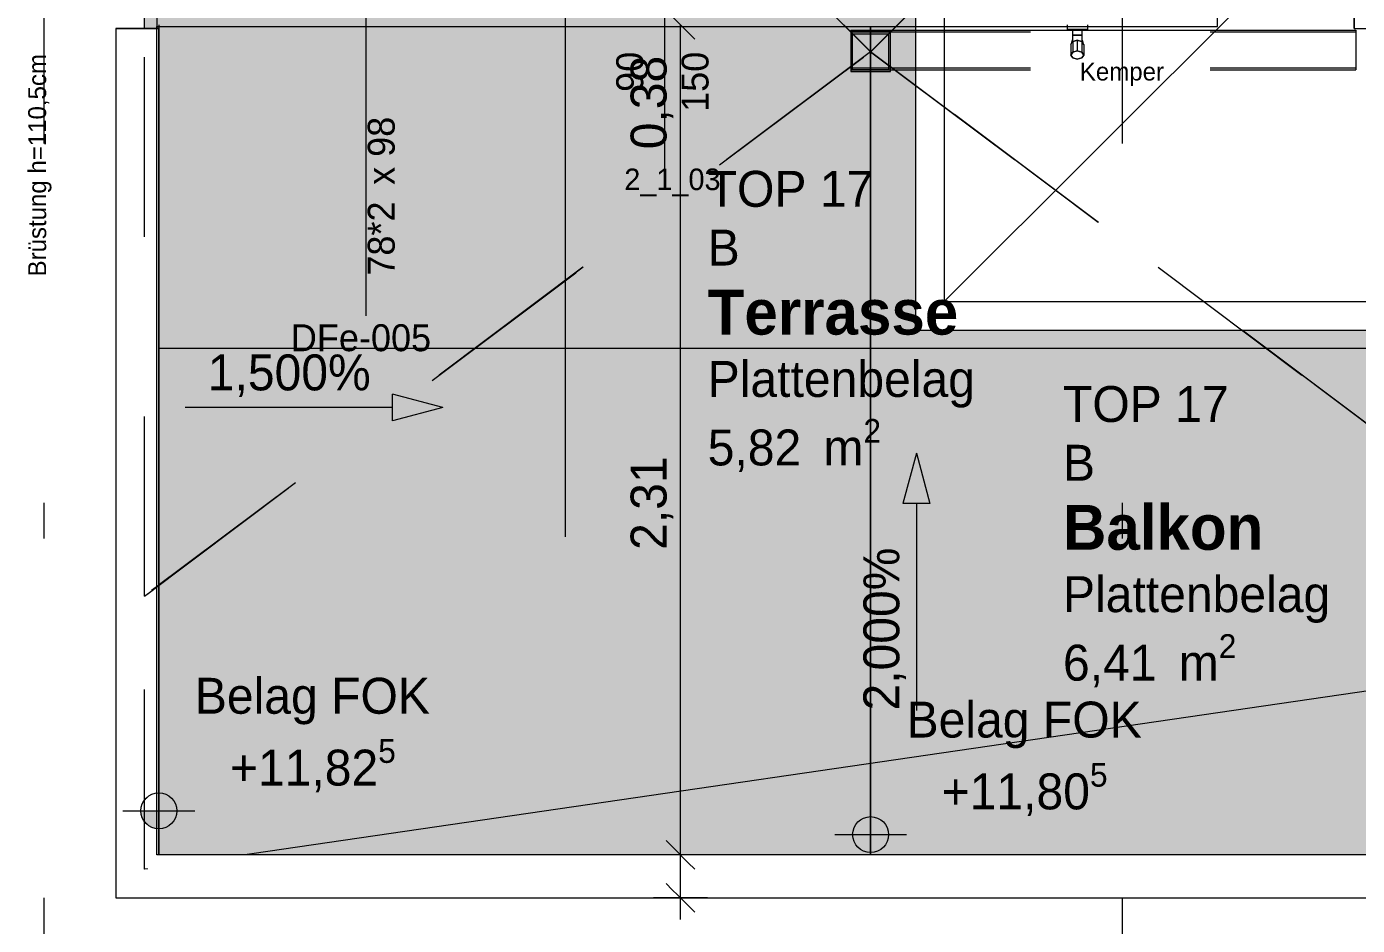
# Model space of a CAD drawing. Header units: metres. Extents: x -3 to 171, y -23 to 41.
# Drawn here: x 2.952 to 6.654, y -17.576 to -15.075 of the extents above; entities that cross this region are included whole.
import ezdxf

# ---------------------------------------------------------------- set-up
doc = ezdxf.new("R2010")
doc.units = ezdxf.units.M
doc.header["$MEASUREMENT"] = 0
doc.set_wipeout_variables(frame=1)
for name, pattern in [('Achse', [0.004, 0.002, -0.001, 0, -0.001]), ('Schnittlinie', [0.006, 0.003, -0.0015, 0, -0.0015]), ('Untersicht', [0.001, 0.0005, -0.0005]), ('Wipeout_Contour', [1, 0, -1])]:
    doc.linetypes.add(name, pattern=pattern)
for name, color, linetype in [('4._1.DG PP STG1_1_000 Achsraster', 7, 'Continuous'), ('4._1.DG PP STG1_1_140 Brüstung', 7, 'Continuous'), ('4._1.DG PP STG1_1_210 Decke', 7, 'Continuous'), ('4._1.DG PP STG1_1_220 Bodenaufbau - Außen_ Gefälle', 7, 'Continuous'), ('4._1.DG PP STG1_1_221 Bodenaufbau - Abdichtung', 7, 'Continuous'), ('4._1.DG PP STG1_1_221 Bodenaufbau - Terrassenbelag', 7, 'Continuous'), ('4._1.DG PP STG1_1_325 Dachfenster', 7, 'Continuous'), ('4._1.DG PP STG1_1_520 Fixeinbauten', 7, 'Continuous'), ('4._1.DG PP STG1_1_611 Entwässerung', 7, 'Continuous'), ('4._1.DG PP STG1_1_810 Raum', 7, 'Continuous'), ('4._1.DG PP STG1_1_815 Raumbegrenzung', 7, 'Continuous'), ('4._1.DG PP STG1_1_851 Marker Schnitt', 7, 'Continuous'), ('4._1.DG PP STG1_1_915 Allgemein Beschriftung.x', 7, 'Continuous'), ('4._1.DG PP STG1_1_950 Polierplan Bemaßung', 7, 'Continuous'), ('4._1.DG PP STG1_1_Neubau_140 Geländer transparent', 7, 'Continuous')]:
    doc.layers.add(name, color=color, linetype=linetype)
doc.styles.add('ERSTELLTER_STIL_2', font='')
doc.styles.add('ERSTELLTER_STIL_6', font='')
doc.styles.get('ERSTELLTER_STIL_2').set_extended_font_data('Eurostile')
doc.styles.get('ERSTELLTER_STIL_6').set_extended_font_data('Eurostile', bold=True)

msp = doc.modelspace()

# ---------------------------------------------------------------- hatches: boundary and pattern name
at = {"layer": '4._1.DG PP STG1_1_210 Decke', "linetype": 'Continuous', "lineweight": 0, "true_color": 0x060c00}
msp.add_hatch(color=98, dxfattribs=at).paths.add_polyline_path([(5.425, -14.95), (3.28, -14.95), (3.28, -17.42), (15.705, -17.42), (15.705, -14.95), (13.555, -14.95), (13.555, -15.92), (5.425, -15.92)])
at = {"layer": '4._1.DG PP STG1_1_950 Polierplan Bemaßung', "linetype": 'Continuous', "lineweight": 13, "true_color": 0x6c6cff}
for points in [[(4.1095, -16.135), (3.9696, -16.0975), (3.9696, -16.1725)], [(5.4275, -16.2621), (5.39, -16.4021), (5.465, -16.4021)]]:
    msp.add_hatch(color=171, dxfattribs=at).paths.add_polyline_path(points)
at = {"layer": '4._1.DG PP STG1_1_950 Polierplan Bemaßung', "linetype": 'Continuous', "lineweight": 0}
for points in [[(5.3, -17.3238), (5.35, -17.3238), (5.3462, -17.3047), (5.3354, -17.2884), (5.3191, -17.2776), (5.3, -17.2738)], [(5.3, -17.3238), (5.25, -17.3238), (5.2538, -17.3429), (5.2646, -17.3591), (5.2809, -17.37), (5.3, -17.3738)]]:
    msp.add_hatch(color=8, dxfattribs=at).paths.add_polyline_path(points)

# ---------------------------------------------------------------- linework, layer by layer
at = {"layer": '4._1.DG PP STG1_1_000 Achsraster', "color": 5, "linetype": 'Achse', "lineweight": 0, "ltscale": 1000}
for p, q in [((3, 3), (3, -22.5231)), ((6, 3), (6, -22.5231))]:
    msp.add_line(p, q, dxfattribs=at)
at = {"layer": '4._1.DG PP STG1_1_210 Decke', "color": 255, "linetype": 'Continuous', "lineweight": 13, "ltscale": 1000, "flags": 128}
msp.add_lwpolyline([(3.625, -0.13), (0.1305, -0.13), (0.1845, -14.87), (5.505, -14.87), (5.505, -15.84), (13.475, -15.84), (13.475, -14.87), (18.8055, -14.87), (18.8546, -0.13), (15.325, -0.13), (15.325, -0.53), (12.525, -0.53), (12.525, -0.13), (6.455, -0.13), (6.455, -0.53), (3.625, -0.53)], close=True, dxfattribs=at)
at = {"layer": '4._1.DG PP STG1_1_210 Decke', "color": 7, "linetype": 'Continuous', "lineweight": 13, "ltscale": 1000, "true_color": 0xf4f4f4, "flags": 128}
msp.add_lwpolyline([(5.425, -14.95), (5.425, -15.92), (13.555, -15.92), (13.555, -14.95), (15.705, -14.95), (15.705, -17.42), (3.28, -17.42), (3.28, -14.95)], close=True, dxfattribs=at)
at = {"layer": '4._1.DG PP STG1_1_220 Bodenaufbau - Außen_ Gefälle', "color": 7, "linetype": 'Continuous', "lineweight": 13, "ltscale": 1000, "true_color": 0xf4f4f4, "flags": 128}
msp.add_lwpolyline([(3.3146, -17.38), (15.665, -17.38), (15.665, -14.87), (3.3146, -14.87)], close=True, dxfattribs=at)
at = {"layer": '4._1.DG PP STG1_1_221 Bodenaufbau - Abdichtung', "color": 171, "linetype": 'Untersicht', "lineweight": 13, "ltscale": 1000, "true_color": 0x6c6cff, "flags": 128}
for points in [[(5.3, -15.145), (5.025, -14.87)], [(5.025, -14.87), (5.2998, -15.1448)], [(5.0252, -14.87), (5.3001, -15.1448)], [(5.3002, -15.1449), (5.0253, -14.87)], [(5.5747, -14.87), (5.2998, -15.1449)], [(5.2999, -15.1448), (5.5748, -14.87)], [(5.575, -14.87), (5.3, -15.145)], [(5.3002, -15.1448), (5.575, -14.87)], [(5.2998, -15.1449), (8.3333, -17.42)], [(8.3334, -17.42), (5.2999, -15.1448)], [(5.3, -15.1447), (8.3337, -17.42)], [(8.3337, -17.42), (5.3002, -15.1448)]]:
    msp.add_lwpolyline(points, dxfattribs=at)
at = {"layer": '4._1.DG PP STG1_1_221 Bodenaufbau - Terrassenbelag', "color": 7, "linetype": 'Continuous', "lineweight": 18, "ltscale": 1000, "flags": 128}
for points in [[(6.265, -15.075), (6.265, -15.005)], [(6.645, -15.005), (6.645, -15.08)], [(6.6453, -15.08), (6.6453, -15.005)], [(5.3, -15.075), (5.3, -17.38)], [(5.3, -15.075), (6.265, -15.075)], [(5.3, -17.38), (5.3, -15.075)], [(6.645, -15.08), (8.645, -15.08)], [(9.49, -17.38), (5.3, -17.38)]]:
    msp.add_lwpolyline(points, dxfattribs=at)
at = {"layer": '4._1.DG PP STG1_1_325 Dachfenster', "color": 7, "linetype": 'Continuous', "lineweight": 13, "ltscale": 1000}
for p, q in [((3.8971, -15.8803), (3.8971, -13.9497)), ((4.7271, -15.4713), (4.7271, -14.69))]:
    msp.add_line(p, q, dxfattribs=at)
at = {"layer": '4._1.DG PP STG1_1_520 Fixeinbauten', "color": 7, "linetype": 'Continuous', "lineweight": 13, "ltscale": 1000}
for p, q in [((5.847, -15.07), (5.847, -15.083)), ((5.847, -15.083), (5.903, -15.083)), ((5.862, -15.083), (5.862, -15.0986)), ((5.888, -15.0986), (5.862, -15.0986)), ((5.862, -15.0986), (5.862, -15.1161)), ((5.888, -15.083), (5.888, -15.0986)), ((5.888, -15.0986), (5.888, -15.1161)), ((5.903, -15.07), (5.903, -15.083)), ((5.857, -15.1244), (5.862, -15.1168)), ((5.857, -15.1244), (5.857, -15.1542)), ((5.8605, -15.1153), (5.86, -15.1179)), ((5.86, -15.1179), (5.86, -15.1198)), ((5.8614, -15.1128), (5.8605, -15.1153)), ((5.862, -15.1117), (5.8614, -15.1128)), ((5.8634, -15.1161), (5.862, -15.1161)), ((5.862, -15.1168), (5.862, -15.1161)), ((5.862, -15.1168), (5.8623, -15.1164)), ((5.8623, -15.1164), (5.8634, -15.1161)), ((5.8623, -15.1164), (5.8623, -15.1461)), ((5.8634, -15.1161), (5.875, -15.113)), ((5.875, -15.113), (5.8866, -15.1161)), ((5.875, -15.113), (5.875, -15.1428)), ((5.8866, -15.1161), (5.8877, -15.1164)), ((5.8866, -15.1161), (5.888, -15.1161)), ((5.8877, -15.1164), (5.8877, -15.1461)), ((5.8886, -15.1128), (5.888, -15.1117)), ((5.888, -15.1168), (5.888, -15.1161)), ((5.888, -15.1161), (5.888, -15.1168)), ((5.893, -15.1244), (5.888, -15.1168)), ((5.8895, -15.1153), (5.8886, -15.1128)), ((5.89, -15.1179), (5.8895, -15.1153)), ((5.89, -15.1198), (5.89, -15.1179)), ((5.893, -15.1244), (5.893, -15.1542)), ((5.857, -15.1542), (5.8623, -15.1461)), ((5.8623, -15.1623), (5.857, -15.1542)), ((5.8623, -15.1461), (5.875, -15.1428)), ((5.875, -15.1656), (5.8623, -15.1623)), ((5.875, -15.1428), (5.8877, -15.1461)), ((5.8877, -15.1623), (5.875, -15.1656)), ((5.8877, -15.1461), (5.893, -15.1542)), ((5.893, -15.1542), (5.8877, -15.1623))]:
    msp.add_line(p, q, dxfattribs=at)
at = {"layer": '4._1.DG PP STG1_1_520 Fixeinbauten', "color": 7, "linetype": 'Continuous', "lineweight": 13, "ltscale": 1000, "flags": 128}
for points in [[(5.847, -15.07), (5.847, -15.083)], [(5.903, -15.083), (5.9021, -15.083), (5.9005, -15.083), (5.898, -15.083), (5.8949, -15.083), (5.8911, -15.083), (5.8869, -15.083), (5.8823, -15.083), (5.8774, -15.083), (5.875, -15.083), (5.8726, -15.083), (5.8677, -15.083), (5.8631, -15.083), (5.8589, -15.083), (5.8551, -15.083), (5.852, -15.083), (5.8495, -15.083), (5.8479, -15.083), (5.847, -15.083)], [(5.862, -15.083), (5.862, -15.0986)], [(5.862, -15.0986), (5.862, -15.1161)], [(5.862, -15.0986), (5.888, -15.0986)], [(5.888, -15.083), (5.888, -15.0986)], [(5.888, -15.0986), (5.888, -15.1161)], [(5.903, -15.07), (5.903, -15.083)], [(5.857, -15.1244), (5.862, -15.1168), (5.862, -15.1161)], [(5.857, -15.1244), (5.857, -15.1542)], [(5.86, -15.1198), (5.86, -15.1179), (5.8605, -15.1153), (5.8614, -15.1128), (5.862, -15.1117)], [(5.8634, -15.1161), (5.862, -15.1161)], [(5.875, -15.113), (5.8634, -15.1161), (5.8623, -15.1164)], [(5.8623, -15.1164), (5.8623, -15.1461)], [(5.875, -15.113), (5.875, -15.1428)], [(5.8877, -15.1164), (5.8866, -15.1161), (5.875, -15.113)], [(5.8866, -15.1161), (5.888, -15.1161)], [(5.8877, -15.1164), (5.8877, -15.1461)], [(5.888, -15.1117), (5.8886, -15.1128), (5.8895, -15.1153), (5.89, -15.1179), (5.89, -15.1198)], [(5.893, -15.1244), (5.888, -15.1168), (5.888, -15.1161)], [(5.893, -15.1244), (5.893, -15.1542)], [(5.8623, -15.1461), (5.857, -15.1542)], [(5.857, -15.1542), (5.8623, -15.1623)], [(5.875, -15.1428), (5.8623, -15.1461)], [(5.8623, -15.1623), (5.875, -15.1656)], [(5.8877, -15.1461), (5.875, -15.1428)], [(5.875, -15.1656), (5.8877, -15.1623)], [(5.893, -15.1542), (5.8877, -15.1461)], [(5.8877, -15.1623), (5.893, -15.1542)]]:
    msp.add_lwpolyline(points, dxfattribs=at)
at = {"layer": '4._1.DG PP STG1_1_611 Entwässerung', "color": 14, "linetype": 'Achse', "lineweight": 13, "ltscale": 1000, "true_color": 0xa80000}
msp.add_line((5.245, -15.085), (6.65, -15.085), dxfattribs=at)
at = {"layer": '4._1.DG PP STG1_1_611 Entwässerung', "color": 171, "linetype": 'Untersicht', "lineweight": 13, "ltscale": 1000, "true_color": 0x6c6cff, "flags": 128}
for points in [[(5.245, -15.085), (6.65, -15.085)], [(5.245, -15.085), (5.245, -15.09)], [(5.245, -15.09), (5.245, -15.19)], [(5.245, -15.09), (6.65, -15.09)], [(6.65, -15.085), (6.65, -15.09)], [(6.65, -15.09), (6.65, -15.19)], [(5.245, -15.19), (5.245, -15.195)], [(5.245, -15.19), (6.65, -15.19)], [(5.245, -15.195), (6.65, -15.195)], [(6.65, -15.19), (6.65, -15.195)]]:
    msp.add_lwpolyline(points, dxfattribs=at)
at = {"layer": '4._1.DG PP STG1_1_611 Entwässerung', "color": 171, "linetype": 'Continuous', "lineweight": 13, "ltscale": 1000, "true_color": 0x6c6cff, "flags": 128}
for points in [[(5.245, -15.2), (5.355, -15.2), (5.355, -15.09), (5.245, -15.09)], [(5.25, -15.095), (5.35, -15.095), (5.35, -15.195), (5.25, -15.195)]]:
    msp.add_lwpolyline(points, close=True, dxfattribs=at)
at = {"layer": '4._1.DG PP STG1_1_815 Raumbegrenzung', "color": 8, "linetype": 'Continuous', "lineweight": 13, "ltscale": 1000}
for p, q in [((3.2, -15.97), (15.785, -15.97)), ((3.32, -17.38), (15.665, -17.38))]:
    msp.add_line(p, q, dxfattribs=at)
at = {"layer": '4._1.DG PP STG1_1_851 Marker Schnitt', "color": 7, "linetype": 'Schnittlinie', "lineweight": 13, "ltscale": 1000}
msp.add_line((4.45, 4.805), (4.45, -18.475), dxfattribs=at)
at = {"layer": '4._1.DG PP STG1_1_950 Polierplan Bemaßung', "color": 7, "linetype": 'Continuous', "lineweight": 13, "ltscale": 1000}
msp.add_line((5.505, -15.84), (6.9916, -14.3534), dxfattribs=at)
at = {"layer": '4._1.DG PP STG1_1_950 Polierplan Bemaßung', "color": 6, "linetype": 'Continuous', "lineweight": 13, "ltscale": 1000, "true_color": 0xfb02fe}
msp.add_line((4.7309, -15.03), (4.8109, -15.11), dxfattribs=at)
at = {"layer": '4._1.DG PP STG1_1_950 Polierplan Bemaßung', "color": 171, "linetype": 'Continuous', "lineweight": 13, "ltscale": 1000, "true_color": 0x6c6cff}
for p, q in [((3.9696, -16.1725), (3.9696, -16.0975)), ((4.1095, -16.135), (3.9696, -16.0975)), ((3.9095, -16.135), (3.3933, -16.135)), ((3.9696, -16.135), (3.9095, -16.135)), ((4.1095, -16.135), (3.9696, -16.1725)), ((5.4275, -16.2621), (5.39, -16.4021)), ((5.4275, -16.2621), (5.465, -16.4021)), ((5.465, -16.4021), (5.39, -16.4021)), ((5.4275, -16.4021), (5.4275, -16.4621)), ((5.4275, -16.4621), (5.4275, -16.9784))]:
    msp.add_line(p, q, dxfattribs=at)
at = {"layer": '4._1.DG PP STG1_1_950 Polierplan Bemaßung', "color": 8, "linetype": 'Continuous', "lineweight": 0, "ltscale": 1000}
for p, q in [((5.3, -17.4238), (5.3, -17.2238)), ((5.2, -17.3238), (5.4, -17.3238))]:
    msp.add_line(p, q, dxfattribs=at)
msp.add_circle((5.3, -17.3238), 0.05, dxfattribs=at)

# ---------------------------------------------------------------- texts
at = {"layer": '4._1.DG PP STG1_1_325 Dachfenster', "color": 7, "linetype": 'Continuous', "lineweight": 13, "char_height": 0.075, "rotation": 90, "style": 'ERSTELLTER_STIL_2'}
for s, insert, attachment_point in [('\\A1;{\\pqr;\\pt0;\\fEurostile|b0|i0|c0|p0;\\W1.000000;90}', (4.6685, -15.145), 9), ('\\A1;{\\pqr;\\pt0;\\fEurostile|b0|i0|c0|p0;\\W1.000000;150}', (4.8501, -15.145), 9), ('\\A1;{\\pql;\\pt0;\\fEurostile|b0|i0|c0|p0;\\W1.000000;78*2\\fEurostile|b0|i0|c0|p0;\\W1.000000;\\A1{\\H.66x;\\S^  ;}\\fEurostile|b0|i0|c0|p0;\\W1.000000; x 98\\fEurostile|b0|i0|c0|p0;\\W1.000000;\\A1{\\H.66x;\\S^  ;}}', (3.9979, -15.7681), 7)]:
    msp.add_mtext(s, dxfattribs=dict(at, insert=insert, attachment_point=attachment_point))
at = {"layer": '4._1.DG PP STG1_1_325 Dachfenster', "color": 7, "linetype": 'Continuous', "lineweight": 13, "style": 'ERSTELLTER_STIL_2'}
for s, insert, char_height, attachment_point in [('\\A1;{\\pqr;\\pt0;\\fEurostile|b0|i0|c0|p0;\\W1.000000;2_1_03}', (4.8825, -15.5474), 0.06, 9), ('\\A1;{\\pql;\\pt0;\\fEurostile|b0|i0|c0|p0;\\W1.000000;DFe-005\\fEurostile|b0|i0|c0|p0;\\W1.000000;\\fEurostile|b0|i0|c0|p0;\\W1.000000;\\fEurostile|b0|i0|c0|p0;\\W1.000000;}', (3.6871, -15.9795), 0.075, 7)]:
    msp.add_mtext(s, dxfattribs=dict(at, insert=insert, char_height=char_height, attachment_point=attachment_point))
at = {"layer": '4._1.DG PP STG1_1_810 Raum', "color": 7, "linetype": 'Continuous', "lineweight": 13, "attachment_point": 1}
for s, insert, char_height, style in [('\\A1;{\\pql;\\pt0;\\fEurostile|b0|i0|c0|p0;\\W1.000000;TOP 17}', (4.8467, -15.4765), 0.1, 'ERSTELLTER_STIL_2'), ('\\A1;{\\pql;\\pt0;\\fEurostile|b0|i0|c0|p0;\\W1.000000;B}', (4.8467, -15.64), 0.1, 'ERSTELLTER_STIL_2'), ('\\A1;{\\pql;\\pt0;\\fEurostile|b1|i0|c0|p0;\\W1.000000;Terrasse}', (4.8467, -15.8072), 0.125, 'ERSTELLTER_STIL_6'), ('\\A1;{\\pql;\\pt0;\\fEurostile|b0|i0|c0|p0;\\W1.000000;Plattenbelag}', (4.8467, -16.0056), 0.1, 'ERSTELLTER_STIL_2'), ('\\A1;{\\pql;\\pt0;\\fEurostile|b0|i0|c0|p0;\\W1.000000;TOP 17}', (5.8351, -16.0754), 0.1, 'ERSTELLTER_STIL_2'), ('\\A1;{\\pql;\\pt0,0.05;\\fEurostile|b0|i0|c0|p0;\\W1.000000;5,82\\fEurostile|b0|i0|c0|p0;\\W1.000000;\\A1{\\H.66x;\\S^  ;}\\fEurostile|b0|i0|c0|p0;\\W1.000000; m\\fEurostile|b0|i0|c0|p0;\\W1.000000;\\A1{\\H.66x;\\S2^  ;}}', (4.8467, -16.1671), 0.1, 'ERSTELLTER_STIL_2'), ('\\A1;{\\pql;\\pt0;\\fEurostile|b0|i0|c0|p0;\\W1.000000;B}', (5.8351, -16.2389), 0.1, 'ERSTELLTER_STIL_2'), ('\\A1;{\\pql;\\pt0;\\fEurostile|b1|i0|c0|p0;\\W1.000000;Balkon}', (5.8351, -16.4061), 0.125, 'ERSTELLTER_STIL_6'), ('\\A1;{\\pql;\\pt0;\\fEurostile|b0|i0|c0|p0;\\W1.000000;Plattenbelag}', (5.8351, -16.6046), 0.1, 'ERSTELLTER_STIL_2'), ('\\A1;{\\pql;\\pt0,0.05;\\fEurostile|b0|i0|c0|p0;\\W1.000000;6,41\\fEurostile|b0|i0|c0|p0;\\W1.000000;\\A1{\\H.66x;\\S^  ;}\\fEurostile|b0|i0|c0|p0;\\W1.000000; m\\fEurostile|b0|i0|c0|p0;\\W1.000000;\\A1{\\H.66x;\\S2^  ;}}', (5.8351, -16.7661), 0.1, 'ERSTELLTER_STIL_2')]:
    msp.add_mtext(s, dxfattribs=dict(at, insert=insert, char_height=char_height, style=style))
at = {"layer": '4._1.DG PP STG1_1_915 Allgemein Beschriftung.x', "color": 1, "linetype": 'Continuous', "lineweight": 0, "insert": (2.9564, -15.7703), "char_height": 0.05, "attachment_point": 1, "rotation": 90, "style": 'ERSTELLTER_STIL_2'}
msp.add_mtext('\\A1;{\\pql;\\fEurostile|b0|i0|c0|p0;\\W1.000000;Brüstung h=110,5cm}', dxfattribs=at)
at = {"layer": '4._1.DG PP STG1_1_915 Allgemein Beschriftung.x', "color": 250, "linetype": 'Continuous', "lineweight": 13, "true_color": 0x3f3f3f, "insert": (5.9991, -15.175), "char_height": 0.05, "attachment_point": 2, "style": 'ERSTELLTER_STIL_2'}
msp.add_mtext('\\A1;{\\pqc;\\fEurostile|b0|i0|c0|p0;\\W1.000000;Kemper}', dxfattribs=at)
at = {"layer": '4._1.DG PP STG1_1_950 Polierplan Bemaßung', "color": 6, "linetype": 'Continuous', "lineweight": 13, "true_color": 0xfb02fe, "char_height": 0.1, "width": 0.306373, "attachment_point": 7, "rotation": 90, "style": 'ERSTELLTER_STIL_2'}
for s, insert in [('\\A1;{\\pql;\\fEurostile|b0|i0|c0|p0;\\W1.000000;0,38}', (4.7509, -15.4164)), ('\\A1;{\\pql;\\fEurostile|b0|i0|c0|p0;\\W1.000000;2,31}', (4.7509, -16.5314))]:
    msp.add_mtext(s, dxfattribs=dict(at, insert=insert))
at = {"layer": '4._1.DG PP STG1_1_950 Polierplan Bemaßung', "color": 171, "linetype": 'Continuous', "lineweight": 13, "true_color": 0x6c6cff, "insert": (3.9095, -16.106), "char_height": 0.1, "attachment_point": 9, "style": 'ERSTELLTER_STIL_2'}
msp.add_mtext('\\A1;{\\pqr;\\fEurostile|b0|i0|c0|p0;\\W1.000000;1,500\\fEurostile|b0|i0|c0|p0;\\W1.000000;%}', dxfattribs=at)
at = {"layer": '4._1.DG PP STG1_1_950 Polierplan Bemaßung', "color": 171, "linetype": 'Continuous', "lineweight": 13, "true_color": 0x6c6cff, "insert": (5.3985, -16.9784), "char_height": 0.1, "attachment_point": 7, "rotation": 90, "style": 'ERSTELLTER_STIL_2'}
msp.add_mtext('\\A1;{\\pql;\\fEurostile|b0|i0|c0|p0;\\W1.000000;2,000\\fEurostile|b0|i0|c0|p0;\\W1.000000;%}', dxfattribs=at)
at = {"layer": '4._1.DG PP STG1_1_950 Polierplan Bemaßung', "color": 8, "linetype": 'Continuous', "lineweight": 0, "char_height": 0.1, "width": 0.648487, "attachment_point": 7, "style": 'ERSTELLTER_STIL_2'}
for insert in [(3.42, -17.0175), (5.4, -17.0838)]:
    msp.add_mtext('\\A1;{\\pql;\\fEurostile|b0|i0|c0|p0;\\W1.000000;Belag FOK}', dxfattribs=dict(at, insert=insert))
at = {"layer": '4._1.DG PP STG1_1_950 Polierplan Bemaßung', "color": 8, "linetype": 'Continuous', "lineweight": 0, "char_height": 0.1, "attachment_point": 7, "style": 'ERSTELLTER_STIL_2'}
for s, insert in [('\\A1;{\\pql;\\fEurostile|b0|i0|c0|p0;\\W1.000000;+11,82\\fEurostile|b0|i0|c0|p0;\\W1.000000;\\A1{\\H.66x;\\S5^  ;}}', (3.5174, -17.2165)), ('\\A1;{\\pql;\\fEurostile|b0|i0|c0|p0;\\W1.000000;+11,80\\fEurostile|b0|i0|c0|p0;\\W1.000000;\\A1{\\H.66x;\\S5^  ;}}', (5.4974, -17.2827))]:
    msp.add_mtext(s, dxfattribs=dict(at, insert=insert))

# ---------------------------------------------------------------- wipeouts: each hides what was drawn before it
at = {"color": 254, "linetype": 'Wipeout_Contour', "lineweight": 0, "ltscale": 53.772214}
msp.add_wipeout([(3.2, -17.5), (3.23, -17.5), (3.23, -17.47)], dxfattribs=at).dxf.layer = '4._1.DG PP STG1_1_140 Brüstung'

# ---------------------------------------------------------------- next in the draw order: wipeouts: each hides what was drawn before it
at = {"color": 254, "linetype": 'Wipeout_Contour', "lineweight": 0, "ltscale": 53.553047}
msp.add_wipeout([(3.32, -17.38), (3.29, -17.41), (3.32, -17.41)], dxfattribs=at).dxf.layer = '4._1.DG PP STG1_1_140 Brüstung'
at = {"color": 254, "linetype": 'Wipeout_Contour', "lineweight": 0, "ltscale": 53.711244}
msp.add_wipeout([(3.23, -17.47), (3.24, -17.47), (3.24, -17.46)], dxfattribs=at).dxf.layer = '4._1.DG PP STG1_1_140 Brüstung'

# ---------------------------------------------------------------- next in the draw order: wipeouts: each hides what was drawn before it
at = {"color": 254, "linetype": 'Wipeout_Contour', "lineweight": 0, "ltscale": 66.316777}
msp.add_wipeout([(3.32, -17.38), (3.32, -15.08), (3.29, -15.08), (3.29, -17.38)], dxfattribs=at).dxf.layer = '4._1.DG PP STG1_1_140 Brüstung'
at = {"color": 254, "linetype": 'Wipeout_Contour', "lineweight": 0, "ltscale": 53.589454}
msp.add_wipeout([(3.29, -17.41), (3.28, -17.42), (3.29, -17.42)], dxfattribs=at).dxf.layer = '4._1.DG PP STG1_1_140 Brüstung'

# ---------------------------------------------------------------- next in the draw order: hatches: boundary and pattern name
at = {"layer": '4._1.DG PP STG1_1_950 Polierplan Bemaßung', "linetype": 'Continuous', "lineweight": 0}
msp.add_hatch(color=8, dxfattribs=at).paths.add_polyline_path([(3.32, -17.2575), (3.37, -17.2575), (3.3662, -17.2384), (3.3554, -17.2222), (3.3391, -17.2113), (3.32, -17.2075)])

# ---------------------------------------------------------------- next in the draw order: linework, layer by layer
at = {"layer": '4._1.DG PP STG1_1_221 Bodenaufbau - Terrassenbelag', "color": 7, "linetype": 'Continuous', "lineweight": 18, "ltscale": 1000, "flags": 128}
msp.add_lwpolyline([(3.3146, -15.075), (5.3, -15.075)], dxfattribs=at)
at = {"layer": '4._1.DG PP STG1_1_950 Polierplan Bemaßung', "color": 8, "linetype": 'Continuous', "lineweight": 0, "ltscale": 1000}
msp.add_line((3.32, -17.3575), (3.32, -17.1575), dxfattribs=at)

# ---------------------------------------------------------------- next in the draw order: wipeouts: each hides what was drawn before it
at = {"color": 254, "linetype": 'Wipeout_Contour', "lineweight": 0, "ltscale": 53.668472}
msp.add_wipeout([(3.28, -17.42), (3.24, -17.46), (3.28, -17.46)], dxfattribs=at).dxf.layer = '4._1.DG PP STG1_1_140 Brüstung'

# ---------------------------------------------------------------- next in the draw order: wipeouts: each hides what was drawn before it
at = {"color": 254, "linetype": 'Wipeout_Contour', "lineweight": 0, "ltscale": 66.422775}
msp.add_wipeout([(3.2, -15.08), (3.2, -17.47), (3.23, -17.47), (3.23, -15.08)], dxfattribs=at).dxf.layer = '4._1.DG PP STG1_1_140 Brüstung'
at = {"color": 254, "linetype": 'Wipeout_Contour', "lineweight": 0, "ltscale": 52.722727}
msp.add_wipeout([(3.29, -17.38), (3.29, -17.41), (3.32, -17.38)], dxfattribs=at).dxf.layer = '4._1.DG PP STG1_1_140 Brüstung'

# ---------------------------------------------------------------- next in the draw order: linework, layer by layer
at = {"layer": '4._1.DG PP STG1_1_140 Brüstung', "color": 7, "linetype": 'Continuous', "lineweight": 18, "ltscale": 1000, "flags": 128}
msp.add_lwpolyline([(3.32, -17.38), (3.32, -15.08)], dxfattribs=at)
at = {"layer": '4._1.DG PP STG1_1_221 Bodenaufbau - Terrassenbelag', "color": 7, "linetype": 'Continuous', "lineweight": 18, "ltscale": 1000, "flags": 128}
for points in [[(3.3146, -17.38), (3.3146, -15.075)], [(5.3, -17.38), (3.3146, -17.38)]]:
    msp.add_lwpolyline(points, dxfattribs=at)
at = {"layer": '4._1.DG PP STG1_1_815 Raumbegrenzung', "color": 8, "linetype": 'Continuous', "lineweight": 13, "ltscale": 1000}
msp.add_line((3.32, -15.07), (3.32, -17.38), dxfattribs=at)

# ---------------------------------------------------------------- next in the draw order: wipeouts: each hides what was drawn before it
at = {"color": 254, "linetype": 'Wipeout_Contour', "lineweight": 0, "ltscale": 66.359627}
msp.add_wipeout([(3.29, -17.41), (3.29, -15.08), (3.28, -15.08), (3.28, -17.41)], dxfattribs=at).dxf.layer = '4._1.DG PP STG1_1_140 Brüstung'
at = {"color": 254, "linetype": 'Wipeout_Contour', "lineweight": 0, "ltscale": 52.935127}
msp.add_wipeout([(3.23, -17.47), (3.2, -17.47), (3.2, -17.5)], dxfattribs=at).dxf.layer = '4._1.DG PP STG1_1_140 Brüstung'

# ---------------------------------------------------------------- next in the draw order: linework, layer by layer
at = {"layer": '4._1.DG PP STG1_1_140 Brüstung', "color": 7, "linetype": 'Continuous', "lineweight": 18, "ltscale": 1000, "flags": 128}
for points in [[(3.2, -15.08), (3.2, -17.5)], [(3.2, -17.5), (3.23, -17.5)]]:
    msp.add_lwpolyline(points, dxfattribs=at)

# ---------------------------------------------------------------- next in the draw order: wipeouts: each hides what was drawn before it
at = {"color": 254, "linetype": 'Wipeout_Contour', "lineweight": 0, "ltscale": 66.418529}
msp.add_wipeout([(3.24, -17.46), (3.24, -15.08), (3.23, -15.08), (3.23, -17.46)], dxfattribs=at).dxf.layer = '4._1.DG PP STG1_1_140 Brüstung'
at = {"color": 254, "linetype": 'Wipeout_Contour', "lineweight": 0, "ltscale": 52.780927}
msp.add_wipeout([(3.28, -17.41), (3.28, -17.42), (3.29, -17.41)], dxfattribs=at).dxf.layer = '4._1.DG PP STG1_1_140 Brüstung'

# ---------------------------------------------------------------- next in the draw order: wipeouts: each hides what was drawn before it
at = {"color": 254, "linetype": 'Wipeout_Contour', "lineweight": 0, "ltscale": 66.359766}
msp.add_wipeout([(3.28, -17.42), (3.28, -15.08), (3.24, -15.08), (3.24, -17.42)], dxfattribs=at).dxf.layer = '4._1.DG PP STG1_1_140 Brüstung'
at = {"color": 254, "linetype": 'Wipeout_Contour', "lineweight": 0, "ltscale": 52.898904}
msp.add_wipeout([(3.23, -17.46), (3.23, -17.47), (3.24, -17.46)], dxfattribs=at).dxf.layer = '4._1.DG PP STG1_1_140 Brüstung'

# ---------------------------------------------------------------- next in the draw order: hatches: boundary and pattern name
at = {"layer": '4._1.DG PP STG1_1_950 Polierplan Bemaßung', "linetype": 'Continuous', "lineweight": 0}
msp.add_hatch(color=8, dxfattribs=at).paths.add_polyline_path([(3.32, -17.2575), (3.27, -17.2575), (3.2738, -17.2767), (3.2846, -17.2929), (3.3009, -17.3037), (3.32, -17.3075)])

# ---------------------------------------------------------------- next in the draw order: linework, layer by layer
at = {"layer": '4._1.DG PP STG1_1_140 Brüstung', "color": 7, "linetype": 'Continuous', "lineweight": 18, "ltscale": 1000, "flags": 128}
for points in [[(3.2, -15.08), (3.23, -15.08)], [(3.23, -15.08), (3.24, -15.08)], [(3.24, -15.08), (3.28, -15.08)], [(3.28, -15.08), (3.29, -15.08)], [(3.29, -15.08), (3.32, -15.08)]]:
    msp.add_lwpolyline(points, dxfattribs=at)
at = {"layer": '4._1.DG PP STG1_1_221 Bodenaufbau - Abdichtung', "color": 171, "linetype": 'Untersicht', "lineweight": 13, "ltscale": 1000, "true_color": 0x6c6cff, "flags": 128}
for points in [[(3.28, -16.6597), (3.28, -14.87)], [(3.28, -16.6597), (5.3, -15.1447)], [(5.2998, -15.1448), (3.28, -16.6597)], [(5.3001, -15.1448), (3.28, -16.6599)], [(3.28, -16.66), (5.3002, -15.1449)]]:
    msp.add_lwpolyline(points, dxfattribs=at)
at = {"layer": '4._1.DG PP STG1_1_950 Polierplan Bemaßung', "color": 8, "linetype": 'Continuous', "lineweight": 0, "ltscale": 1000}
msp.add_line((3.22, -17.2575), (3.42, -17.2575), dxfattribs=at)
msp.add_circle((3.32, -17.2575), 0.05, dxfattribs=at)

# ---------------------------------------------------------------- next in the draw order: wipeouts: each hides what was drawn before it
at = {"color": 254, "linetype": 'Wipeout_Contour', "lineweight": 0, "ltscale": 52.823119}
msp.add_wipeout([(3.24, -17.42), (3.24, -17.46), (3.28, -17.42)], dxfattribs=at).dxf.layer = '4._1.DG PP STG1_1_140 Brüstung'

# ---------------------------------------------------------------- next in the draw order: linework, layer by layer
at = {"layer": '4._1.DG PP STG1_1_221 Bodenaufbau - Abdichtung', "color": 171, "linetype": 'Untersicht', "lineweight": 13, "ltscale": 1000, "true_color": 0x6c6cff, "flags": 128}
for points in [[(3.28, -17.42), (3.28, -16.6597)], [(8.3337, -17.42), (3.28, -17.42)]]:
    msp.add_lwpolyline(points, dxfattribs=at)
at = {"layer": '4._1.DG PP STG1_1_950 Polierplan Bemaßung', "color": 7, "linetype": 'Continuous', "lineweight": 13, "ltscale": 1000}
msp.add_line((3.28, -17.42), (13.555, -15.92), dxfattribs=at)

# ---------------------------------------------------------------- next in the draw order: wipeouts: each hides what was drawn before it
at = {"color": 254, "linetype": 'Wipeout_Contour', "lineweight": 0, "ltscale": 82.899024}
msp.add_wipeout([(3.23, -17.5), (15.755, -17.5), (15.755, -17.47), (3.23, -17.47)], dxfattribs=at).dxf.layer = '4._1.DG PP STG1_1_140 Brüstung'

# ---------------------------------------------------------------- next in the draw order: linework, layer by layer
at = {"layer": '4._1.DG PP STG1_1_140 Brüstung', "color": 7, "linetype": 'Continuous', "lineweight": 18, "ltscale": 1000, "flags": 128}
msp.add_lwpolyline([(3.23, -17.5), (15.755, -17.5)], dxfattribs=at)
at = {"layer": '4._1.DG PP STG1_1_950 Polierplan Bemaßung', "color": 6, "linetype": 'Continuous', "lineweight": 13, "ltscale": 1000, "true_color": 0xfb02fe}
for p, q in [((4.8459, -17.5), (4.6959, -17.5)), ((4.7709, -17.56), (4.7709, -17.5))]:
    msp.add_line(p, q, dxfattribs=at)

# ---------------------------------------------------------------- next in the draw order: wipeouts: each hides what was drawn before it
at = {"color": 254, "linetype": 'Wipeout_Contour', "lineweight": 0, "ltscale": 82.499965}
msp.add_wipeout([(15.665, -17.38), (3.32, -17.38), (3.32, -17.41), (15.665, -17.41)], dxfattribs=at).dxf.layer = '4._1.DG PP STG1_1_140 Brüstung'
at = {"color": 254, "linetype": 'Wipeout_Contour', "lineweight": 0, "ltscale": 82.819971}
msp.add_wipeout([(3.24, -17.47), (15.745, -17.47), (15.745, -17.46), (3.24, -17.46)], dxfattribs=at).dxf.layer = '4._1.DG PP STG1_1_140 Brüstung'

# ---------------------------------------------------------------- next in the draw order: linework, layer by layer
at = {"layer": '4._1.DG PP STG1_1_140 Brüstung', "color": 7, "linetype": 'Continuous', "lineweight": 18, "ltscale": 1000, "flags": 128}
msp.add_lwpolyline([(15.665, -17.38), (3.32, -17.38)], dxfattribs=at)
at = {"layer": '4._1.DG PP STG1_1_950 Polierplan Bemaßung', "color": 6, "linetype": 'Continuous', "lineweight": 13, "ltscale": 1000, "true_color": 0xfb02fe}
for p, q in [((4.7709, -17.38), (4.7709, -15.07)), ((4.8459, -17.38), (4.6959, -17.38))]:
    msp.add_line(p, q, dxfattribs=at)

# ---------------------------------------------------------------- next in the draw order: wipeouts: each hides what was drawn before it
at = {"color": 254, "linetype": 'Wipeout_Contour', "lineweight": 0, "ltscale": 82.598205}
msp.add_wipeout([(15.695, -17.41), (3.29, -17.41), (3.29, -17.42), (15.695, -17.42)], dxfattribs=at).dxf.layer = '4._1.DG PP STG1_1_140 Brüstung'

# ---------------------------------------------------------------- next in the draw order: wipeouts: each hides what was drawn before it
at = {"color": 254, "linetype": 'Wipeout_Contour', "lineweight": 0, "ltscale": 82.694503}
msp.add_wipeout([(15.705, -17.42), (3.28, -17.42), (3.28, -17.46), (15.705, -17.46)], dxfattribs=at).dxf.layer = '4._1.DG PP STG1_1_140 Brüstung'

# ---------------------------------------------------------------- next in the draw order: linework, layer by layer
at = {"layer": '4._1.DG PP STG1_1_950 Polierplan Bemaßung', "color": 6, "linetype": 'Continuous', "lineweight": 13, "ltscale": 1000, "true_color": 0xfb02fe}
for p, q in [((4.7309, -17.34), (4.8109, -17.42)), ((4.7709, -17.5), (4.7709, -17.38)), ((4.7309, -17.46), (4.8109, -17.54))]:
    msp.add_line(p, q, dxfattribs=at)
at = {"layer": '4._1.DG PP STG1_1_Neubau_140 Geländer transparent', "color": 7, "linetype": 'Continuous', "lineweight": 13, "ltscale": 1000, "flags": 128}
msp.add_lwpolyline([(3.2, -15.08), (3.2, -17.5), (9.435, -17.5), (9.435, -17.38), (3.32, -17.38), (3.32, -15.08)], close=True, dxfattribs=at)

doc.saveas('drawing.dxf')
